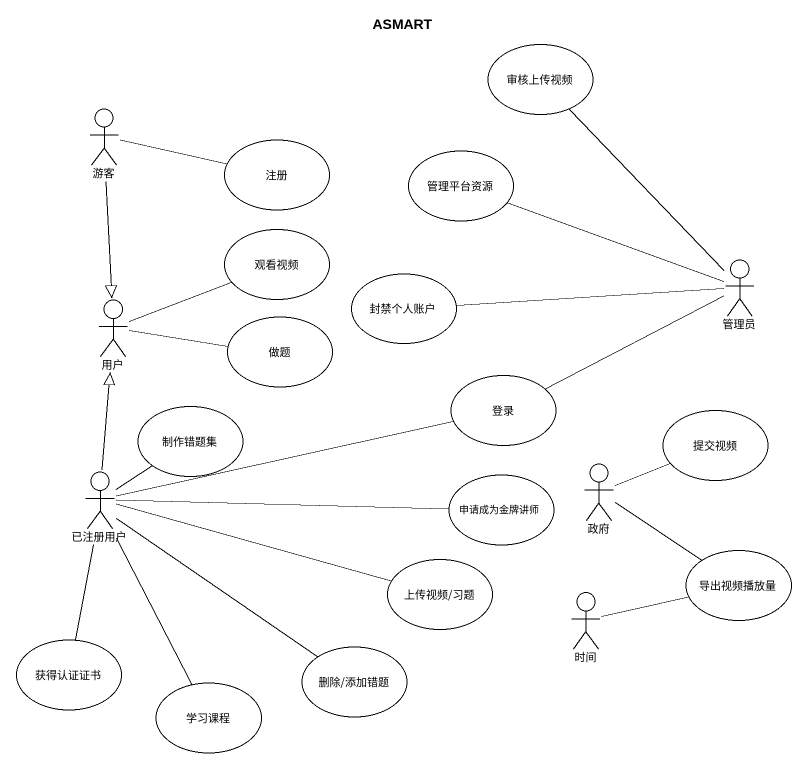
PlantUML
@startuml
title ASMART
usecase 审核上传视频
actor 游客
usecase 注册
usecase 管理平台资源
usecase 观看视频
usecase 封禁个人账户
actor 管理员
actor 用户
usecase 做题
usecase 登录
usecase 制作错题集
usecase 提交视频
actor 已注册用户
usecase 申请成为金牌讲师
actor 政府
usecase "上传视频/习题" as 上传视频_习题
usecase 导出视频播放量
actor 时间
usecase 获得认证证书
usecase "删除/添加错题" as 删除_添加错题
usecase 学习课程
审核上传视频 -- 管理员
游客 -right- 注册
游客 --|> 用户
管理平台资源 -right- 管理员
封禁个人账户 -right- 管理员
用户 -right- 观看视频
用户 -right- 做题
登录 -right- 管理员
已注册用户 -up-|> 用户
已注册用户 -right- 登录
已注册用户 -up- 制作错题集
已注册用户 -right- 申请成为金牌讲师
已注册用户 -right- 上传视频_习题
已注册用户 -- 获得认证证书
已注册用户 -- 删除_添加错题
已注册用户 -- 学习课程
政府 -right- 提交视频
政府 -right- 导出视频播放量
时间 -right- 导出视频播放量
@enduml
